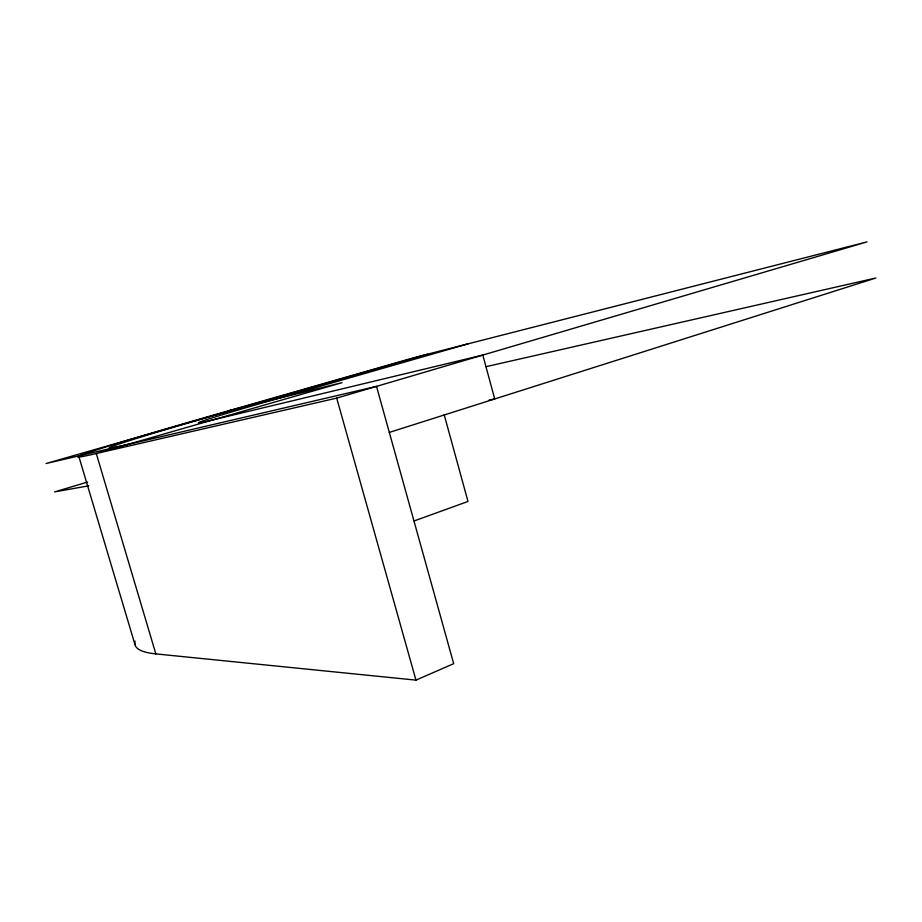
<?xml version="1.0" encoding="UTF-8"?>
<svg xmlns="http://www.w3.org/2000/svg" width="922" height="922" viewBox="0 0 922 922"><rect width="100%" height="100%" fill="white"/><g stroke="black" fill="none" stroke-linecap="round" stroke-linejoin="round"><path stroke-width="1.38" d="M135.096 641.113A268.429 40.338 -15.8 0 0 155.841 653.894L415.96 680.125L453.682 663.679L376.51 386.387L46.1 463.524L427.566 354.198M414.174 520.93L467.996 501.464L444.185 414.75M389.315 432.406L875.9 278.006L486.101 366.668M87.636 482.033L54.629 491.899L88.662 485.848M228.99 410.659L342.027 382.665L96.28 453.532L336.703 398.108L867.049 241.875L414.162 357.621L228.99 410.659A271.656 4.587 -15.5 0 0 96.28 453.532L155.841 653.894M468.122 343.825L275.805 399.065A147.578 2.455 -15.5 0 0 213.236 419.81L482.817 355.074L494.711 398.961L489.063 400.056M78.889 456.632L134.958 644.49M336.703 398.108L415.96 680.125M127.697 444.473A239.029 4.011 -15.5 0 1 240.561 407.789"/></g></svg>
